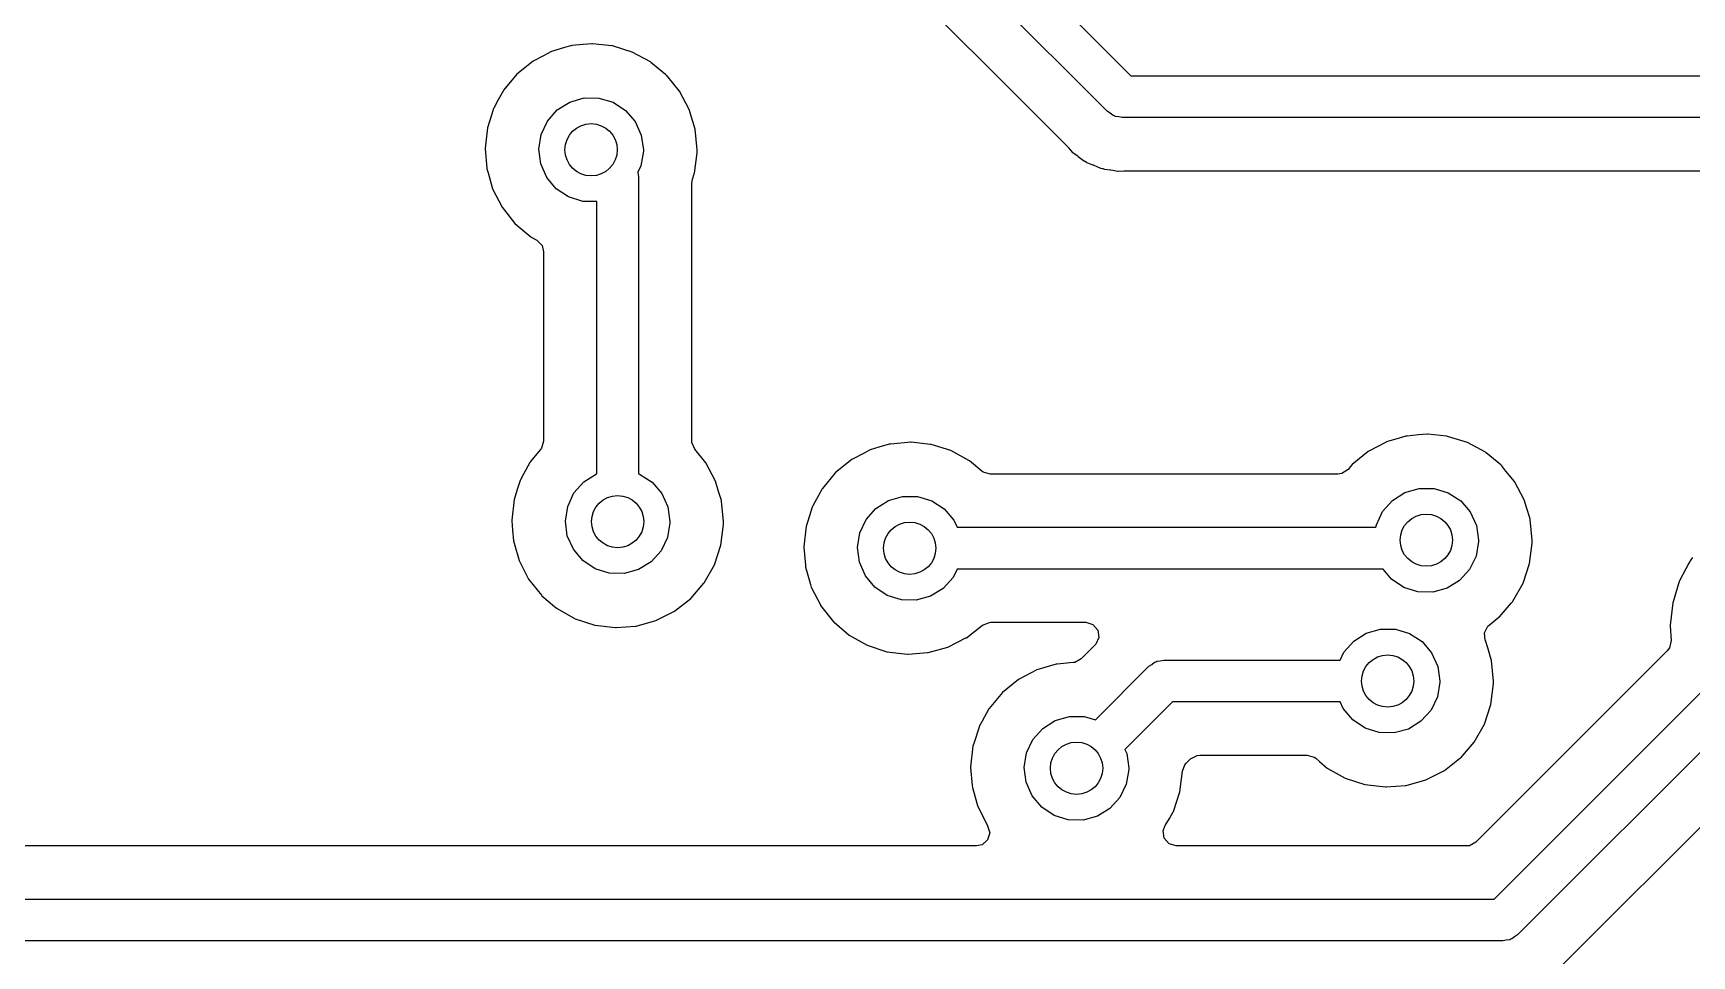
# Model space of a CAD drawing. Extents: x 41 to 172, y -238 to -26.
# Drawn here: x 135.63 to 151.5, y -70.7 to -61.88 of the extents above; entities that cross this region are included whole.
import ezdxf

# ---------------------------------------------------------------- set-up
doc = ezdxf.new("R2010")
doc.units = 0
doc.layers.add('BLACK', color=7, linetype='CONTINUOUS')

msp = doc.modelspace()

# ---------------------------------------------------------------- linework, layer by layer
at = {"layer": 'BLACK', "linetype": 'CONTINUOUS'}
for p, q in [((144.667, -60.8186), (146.133, -62.284)), ((145.909, -62.6254), (144.443, -61.16)), ((144.269, -61.7054), (144.924, -62.3596)), ((140.706, -62.0183), (140.59, -62.0524)), ((140.774, -61.9983), (140.706, -62.0183)), ((140.78, -61.9966), (140.774, -61.9983)), ((140.774, -61.9983), (140.774, -61.9983)), ((140.786, -61.996), (140.78, -61.9966)), ((140.895, -61.9862), (140.786, -61.996)), ((140.786, -61.996), (140.786, -61.996)), ((140.977, -61.9786), (140.895, -61.9862)), ((140.983, -61.9793), (140.977, -61.9786)), ((141.168, -61.9987), (140.983, -61.9793)), ((140.983, -61.9793), (140.983, -61.9793)), ((141.174, -61.9993), (141.168, -61.9987)), ((141.168, -61.9987), (141.168, -61.9987)), ((141.363, -62.0578), (141.174, -61.9993)), ((140.415, -62.144), (140.261, -62.268)), ((140.514, -62.0924), (140.415, -62.144)), ((140.585, -62.0553), (140.514, -62.0924)), ((140.59, -62.0524), (140.585, -62.0553)), ((140.585, -62.0553), (140.585, -62.0553)), ((141.537, -62.1519), (141.363, -62.0578)), ((141.541, -62.1558), (141.537, -62.1519)), ((141.683, -62.2727), (141.541, -62.1558)), ((141.541, -62.1558), (141.541, -62.1558)), ((140.261, -62.268), (140.134, -62.4195)), ((141.689, -62.2779), (141.683, -62.2727)), ((141.693, -62.2827), (141.689, -62.2779)), ((141.706, -62.2991), (141.693, -62.2827)), ((141.693, -62.2827), (141.693, -62.2827)), ((141.814, -62.4312), (141.706, -62.2991)), ((146.133, -62.284), (156.011, -62.284)), ((140.081, -62.5158), (140.039, -62.5928)), ((140.131, -62.4249), (140.081, -62.5158)), ((140.134, -62.4195), (140.131, -62.4249)), ((140.131, -62.4249), (140.131, -62.4249)), ((140.766, -62.5356), (140.902, -62.4966)), ((140.902, -62.4966), (141.044, -62.4975)), ((141.044, -62.4975), (141.18, -62.5381)), ((141.907, -62.6058), (141.814, -62.4312)), ((144.924, -62.3596), (145.529, -62.9645)), ((140.017, -62.6608), (139.979, -62.7813)), ((140.037, -62.5987), (140.017, -62.6608)), ((140.039, -62.5928), (140.037, -62.5987)), ((140.037, -62.5987), (140.037, -62.5987)), ((140.552, -62.7175), (140.646, -62.6112)), ((140.646, -62.6112), (140.766, -62.5356)), ((141.18, -62.5381), (141.299, -62.6152)), ((141.299, -62.6152), (141.391, -62.7226)), ((141.964, -62.7952), (141.907, -62.6058)), ((145.937, -62.6432), (145.909, -62.6254)), ((145.963, -62.6641), (145.937, -62.6432)), ((145.974, -62.6666), (145.963, -62.6641)), ((145.984, -62.6728), (145.974, -62.6666)), ((146.017, -62.6765), (145.984, -62.6728)), ((146.05, -62.684), (146.017, -62.6765)), ((139.979, -62.7813), (139.957, -62.9779)), ((140.492, -62.8458), (140.552, -62.7175)), ((141.391, -62.7226), (141.45, -62.8517)), ((141.983, -62.992), (141.964, -62.7952)), ((156.011, -62.684), (146.05, -62.684)), ((139.957, -62.9779), (139.957, -62.984)), ((139.957, -62.984), (139.973, -63.1685)), ((140.47, -62.9859), (140.492, -62.8458)), ((140.488, -63.1265), (140.47, -62.9859)), ((141.45, -62.8517), (141.47, -62.992)), ((141.47, -62.992), (141.47, -63.0042)), ((141.983, -63.0203), (141.983, -62.992)), ((145.529, -62.9645), (145.534, -62.9708)), ((145.534, -62.9708), (145.556, -62.9955)), ((140.546, -63.2562), (140.488, -63.1265)), ((141.446, -63.144), (141.416, -63.2069)), ((141.47, -63.0042), (141.446, -63.144)), ((141.958, -63.2165), (141.983, -63.0203)), ((145.556, -62.9955), (145.572, -63.0144)), ((145.572, -63.0144), (145.625, -63.0511)), ((145.625, -63.0511), (145.63, -63.055)), ((145.63, -63.055), (145.68, -63.0945)), ((145.68, -63.0945), (145.687, -63.0976)), ((145.687, -63.0976), (145.689, -63.099)), ((145.689, -63.099), (145.704, -63.1074)), ((145.704, -63.1074), (145.707, -63.1086)), ((145.707, -63.1086), (145.713, -63.113)), ((145.713, -63.113), (145.72, -63.1157)), ((145.72, -63.1157), (145.72, -63.1158)), ((145.72, -63.1158), (145.736, -63.1222)), ((145.736, -63.1222), (145.771, -63.1358)), ((145.771, -63.1358), (145.772, -63.1362)), ((145.772, -63.1362), (145.778, -63.1388)), ((145.778, -63.1388), (145.837, -63.165)), ((139.973, -63.1685), (139.973, -63.1749)), ((139.973, -63.1749), (139.984, -63.2132)), ((139.984, -63.2132), (140.015, -63.3191)), ((140.637, -63.3647), (140.546, -63.2562)), ((141.416, -63.2069), (141.417, -63.2134)), ((141.417, -63.2134), (141.424, -63.246)), ((141.424, -63.246), (141.424, -66.0912)), ((141.933, -63.3142), (141.939, -63.2744)), ((141.939, -63.2744), (141.956, -63.2224)), ((141.956, -63.2224), (141.958, -63.2165)), ((145.837, -63.165), (145.844, -63.1664)), ((145.844, -63.1664), (145.847, -63.1672)), ((145.847, -63.1672), (145.863, -63.1719)), ((145.863, -63.1719), (145.865, -63.1725)), ((145.865, -63.1725), (145.873, -63.1753)), ((145.873, -63.1753), (145.88, -63.1763)), ((145.88, -63.1763), (145.936, -63.1836)), ((145.936, -63.1836), (145.942, -63.1847)), ((145.942, -63.1847), (145.96, -63.188)), ((145.96, -63.188), (146.005, -63.1963)), ((146.005, -63.1963), (146.013, -63.1959)), ((146.013, -63.1959), (146.067, -63.1927)), ((146.013, -63.1959), (146.013, -63.1959)), ((146.067, -63.1927), (146.075, -63.1925)), ((146.075, -63.1925), (155.694, -63.1925)), ((140.015, -63.3191), (140.028, -63.365)), ((140.028, -63.365), (140.118, -63.541)), ((140.755, -63.4433), (140.637, -63.3647)), ((140.89, -63.4856), (140.755, -63.4433)), ((141.933, -64.5538), (141.933, -63.3142)), ((140.118, -63.541), (140.241, -63.696)), ((141.024, -63.488), (140.89, -63.4856)), ((141.024, -66.0904), (141.024, -63.488)), ((140.241, -63.696), (140.392, -63.8241)), ((140.392, -63.8241), (140.397, -63.8271)), ((140.397, -63.8271), (140.397, -63.8271)), ((140.397, -63.8271), (140.451, -63.8573)), ((140.451, -63.8573), (140.501, -63.908)), ((140.501, -63.908), (140.516, -63.9673)), ((140.516, -63.9673), (140.515, -64.8773)), ((141.932, -65.7761), (141.933, -64.5538)), ((140.515, -64.8773), (140.515, -65.7775)), ((140.495, -65.8456), (140.486, -65.8585)), ((140.515, -65.7775), (140.495, -65.8456)), ((141.933, -65.7903), (141.932, -65.7761)), ((141.961, -65.8558), (141.933, -65.7903)), ((143.724, -65.8373), (143.638, -65.8624)), ((143.822, -65.8083), (143.724, -65.8373)), ((143.828, -65.8066), (143.822, -65.8083)), ((143.822, -65.8083), (143.822, -65.8083)), ((143.834, -65.806), (143.828, -65.8066)), ((143.968, -65.7939), (143.834, -65.806)), ((143.834, -65.806), (143.834, -65.806)), ((144.025, -65.7886), (143.968, -65.7939)), ((144.031, -65.7893), (144.025, -65.7886)), ((144.216, -65.8087), (144.031, -65.7893)), ((144.031, -65.7893), (144.031, -65.7893)), ((144.222, -65.8093), (144.216, -65.8087)), ((144.216, -65.8087), (144.216, -65.8087)), ((144.411, -65.8678), (144.222, -65.8093)), ((148.496, -65.8293), (148.405, -65.8772)), ((148.575, -65.7884), (148.496, -65.8293)), ((148.58, -65.7855), (148.575, -65.7884)), ((148.575, -65.7884), (148.575, -65.7884)), ((148.7, -65.7504), (148.58, -65.7855)), ((148.764, -65.7314), (148.7, -65.7504)), ((148.77, -65.7297), (148.764, -65.7314)), ((148.764, -65.7314), (148.764, -65.7314)), ((148.776, -65.7291), (148.77, -65.7297)), ((148.884, -65.7193), (148.776, -65.7291)), ((148.776, -65.7291), (148.776, -65.7291)), ((148.967, -65.7118), (148.884, -65.7193)), ((148.973, -65.7124), (148.967, -65.7118)), ((149.157, -65.7318), (148.973, -65.7124)), ((148.973, -65.7124), (148.973, -65.7124)), ((149.164, -65.7324), (149.157, -65.7318)), ((149.157, -65.7318), (149.157, -65.7318)), ((149.353, -65.7909), (149.164, -65.7324)), ((149.526, -65.885), (149.353, -65.7909)), ((140.385, -65.9809), (140.323, -66.0939)), ((140.388, -65.9755), (140.385, -65.9809)), ((140.385, -65.9809), (140.385, -65.9809)), ((140.486, -65.8585), (140.388, -65.9755)), ((142.068, -65.9872), (141.961, -65.8558)), ((142.161, -66.1618), (142.068, -65.9872)), ((143.463, -65.954), (143.309, -66.078)), ((143.588, -65.8889), (143.463, -65.954)), ((143.633, -65.8653), (143.588, -65.8889)), ((143.638, -65.8624), (143.633, -65.8653)), ((143.633, -65.8653), (143.633, -65.8653)), ((144.585, -65.9619), (144.411, -65.8678)), ((144.589, -65.9658), (144.585, -65.9619)), ((144.709, -66.0646), (144.589, -65.9658)), ((144.589, -65.9658), (144.589, -65.9658)), ((148.251, -66.0011), (148.235, -66.0197)), ((148.405, -65.8772), (148.251, -66.0011)), ((149.531, -65.8889), (149.526, -65.885)), ((149.673, -66.0058), (149.531, -65.8889)), ((149.531, -65.8889), (149.531, -65.8889)), ((149.679, -66.0111), (149.673, -66.0058)), ((140.291, -66.1547), (140.267, -66.2295)), ((140.293, -66.1488), (140.291, -66.1547)), ((140.291, -66.1547), (140.291, -66.1547)), ((140.323, -66.0939), (140.293, -66.1488)), ((140.806, -66.2735), (140.9, -66.1672)), ((140.9, -66.1672), (141.02, -66.0916)), ((141.02, -66.0916), (141.024, -66.0904)), ((141.424, -66.0912), (141.434, -66.0941)), ((141.434, -66.0941), (141.553, -66.1712)), ((142.19, -66.2584), (142.161, -66.1618)), ((143.309, -66.078), (143.182, -66.2295)), ((144.721, -66.0735), (144.709, -66.0646)), ((144.789, -66.0935), (144.721, -66.0735)), ((148.115, -66.0935), (144.789, -66.0935)), ((148.152, -66.0878), (148.115, -66.0935)), ((148.211, -66.0485), (148.152, -66.0878)), ((148.235, -66.0197), (148.211, -66.0485)), ((149.683, -66.0158), (149.679, -66.0111)), ((149.722, -66.0641), (149.683, -66.0158)), ((149.683, -66.0158), (149.683, -66.0158)), ((149.804, -66.1643), (149.722, -66.0641)), ((149.897, -66.339), (149.804, -66.1643)), ((140.267, -66.2295), (140.233, -66.3373)), ((140.746, -66.4018), (140.806, -66.2735)), ((141.553, -66.1712), (141.645, -66.2786)), ((141.645, -66.2786), (141.704, -66.4077)), ((142.216, -66.3449), (142.19, -66.2584)), ((143.179, -66.2349), (143.11, -66.361)), ((143.182, -66.2295), (143.179, -66.2349)), ((143.179, -66.2349), (143.179, -66.2349)), ((143.814, -66.3456), (143.95, -66.3066)), ((143.95, -66.3066), (144.092, -66.3075)), ((144.092, -66.3075), (144.228, -66.3481)), ((148.636, -66.3444), (148.756, -66.2687)), ((148.756, -66.2687), (148.892, -66.2298)), ((148.892, -66.2298), (149.034, -66.2306)), ((149.034, -66.2306), (149.17, -66.2712)), ((149.17, -66.2712), (149.289, -66.3483)), ((140.233, -66.3373), (140.211, -66.5339)), ((140.724, -66.5419), (140.746, -66.4018)), ((141.704, -66.4077), (141.724, -66.548)), ((142.218, -66.3512), (142.216, -66.3449)), ((142.237, -66.548), (142.218, -66.3512)), ((143.085, -66.4087), (143.029, -66.5854)), ((143.087, -66.4028), (143.085, -66.4087)), ((143.085, -66.4087), (143.085, -66.4087)), ((143.11, -66.361), (143.087, -66.4028)), ((143.6, -66.5275), (143.694, -66.4212)), ((143.694, -66.4212), (143.814, -66.3456)), ((144.228, -66.3481), (144.347, -66.4252)), ((144.347, -66.4252), (144.439, -66.5326)), ((148.482, -66.5789), (148.542, -66.4506)), ((148.542, -66.4506), (148.636, -66.3444)), ((149.289, -66.3483), (149.381, -66.4557)), ((149.381, -66.4557), (149.44, -66.5848)), ((149.922, -66.4219), (149.897, -66.339)), ((149.949, -66.511), (149.922, -66.4219)), ((140.211, -66.5339), (140.211, -66.54)), ((140.211, -66.54), (140.219, -66.631)), ((140.219, -66.631), (140.227, -66.7309)), ((140.742, -66.6825), (140.724, -66.5419)), ((141.724, -66.5602), (141.7, -66.7)), ((141.724, -66.548), (141.724, -66.5602)), ((142.212, -66.7725), (142.237, -66.5763)), ((142.237, -66.5763), (142.237, -66.548)), ((143.027, -66.5913), (143.005, -66.7879)), ((143.029, -66.5854), (143.027, -66.5913)), ((143.54, -66.6558), (143.6, -66.5275)), ((144.439, -66.5326), (144.471, -66.602)), ((144.471, -66.602), (148.478, -66.602)), ((148.478, -66.602), (148.482, -66.5789)), ((149.44, -66.5848), (149.46, -66.7251)), ((149.954, -66.5283), (149.949, -66.511)), ((149.973, -66.7251), (149.954, -66.5283)), ((140.227, -66.7309), (140.24, -66.7758)), ((140.24, -66.7758), (140.275, -66.8984)), ((140.8, -66.8122), (140.742, -66.6825)), ((141.7, -66.7), (141.639, -66.8276)), ((142.15, -66.9602), (142.212, -66.7725)), ((143.005, -66.7879), (143.005, -66.794)), ((143.005, -66.794), (143.02, -66.9655)), ((143.518, -66.7959), (143.54, -66.6558)), ((143.536, -66.9365), (143.518, -66.7959)), ((149.46, -66.7373), (149.436, -66.8771)), ((149.46, -66.7251), (149.46, -66.7373)), ((149.948, -66.9496), (149.973, -66.7534)), ((149.973, -66.7534), (149.973, -66.7251)), ((140.275, -66.8984), (140.282, -66.921)), ((140.282, -66.921), (140.285, -66.9265)), ((140.285, -66.9265), (140.349, -67.0524)), ((140.891, -66.9207), (140.8, -66.8122)), ((141.009, -66.9993), (140.891, -66.9207)), ((141.543, -66.9327), (141.423, -67.0069)), ((141.639, -66.8276), (141.543, -66.9327)), ((142.052, -67.1321), (142.15, -66.9602)), ((143.594, -67.0662), (143.536, -66.9365)), ((149.436, -66.8771), (149.374, -67.0047)), ((149.886, -67.1373), (149.948, -66.9496)), ((151.472, -66.9443), (151.382, -67.1152)), ((151.48, -66.9278), (151.472, -66.9443)), ((151.483, -66.9227), (151.48, -66.9278)), ((151.507, -66.8918), (151.483, -66.9227)), ((140.349, -67.0524), (140.372, -67.097)), ((140.372, -67.097), (140.495, -67.252)), ((141.144, -67.0416), (141.009, -66.9993)), ((141.286, -67.0442), (141.144, -67.0416)), ((141.423, -67.0069), (141.286, -67.0442)), ((143.02, -66.9655), (143.021, -66.9849)), ((143.021, -66.9849), (143.036, -67.038)), ((143.036, -67.038), (143.068, -67.1496)), ((143.685, -67.1747), (143.594, -67.0662)), ((144.433, -67.0816), (144.337, -67.1867)), ((144.471, -67.002), (144.433, -67.0816)), ((148.546, -67.002), (144.471, -67.002)), ((148.627, -67.0979), (148.546, -67.002)), ((148.745, -67.1764), (148.627, -67.0979)), ((149.279, -67.1098), (149.158, -67.184)), ((149.374, -67.0047), (149.279, -67.1098)), ((151.382, -67.1152), (151.38, -67.1207)), ((140.495, -67.252), (140.5, -67.2559)), ((140.5, -67.2559), (140.5, -67.2559)), ((140.5, -67.2559), (140.62, -67.3579)), ((141.923, -67.2819), (142.048, -67.1373)), ((142.048, -67.1368), (142.052, -67.1321)), ((142.048, -67.1373), (142.048, -67.1368)), ((142.048, -67.1368), (142.048, -67.1368)), ((143.068, -67.1496), (143.076, -67.175)), ((143.076, -67.175), (143.079, -67.1805)), ((143.079, -67.1805), (143.163, -67.3441)), ((143.803, -67.2533), (143.685, -67.1747)), ((143.938, -67.2956), (143.803, -67.2533)), ((144.217, -67.2609), (144.08, -67.2982)), ((144.337, -67.1867), (144.217, -67.2609)), ((148.88, -67.2187), (148.745, -67.1764)), ((149.022, -67.2213), (148.88, -67.2187)), ((149.158, -67.184), (149.022, -67.2213)), ((149.788, -67.3093), (149.886, -67.1373)), ((151.38, -67.1207), (151.32, -67.3139)), ((140.62, -67.3579), (140.646, -67.3801)), ((140.646, -67.3801), (140.818, -67.4766)), ((141.596, -67.49), (141.761, -67.4064)), ((141.761, -67.4064), (141.767, -67.4036)), ((141.761, -67.4064), (141.761, -67.4064)), ((141.767, -67.4036), (141.923, -67.2819)), ((143.163, -67.3441), (143.166, -67.351)), ((143.166, -67.351), (143.289, -67.506)), ((144.08, -67.2982), (143.938, -67.2956)), ((149.659, -67.459), (149.776, -67.3229)), ((149.776, -67.3229), (149.784, -67.3139)), ((149.784, -67.3139), (149.788, -67.3093)), ((149.784, -67.3139), (149.784, -67.3139)), ((151.317, -67.3229), (151.292, -67.5389)), ((151.32, -67.3139), (151.317, -67.3229)), ((140.818, -67.4766), (141.006, -67.5377)), ((141.006, -67.5377), (141.203, -67.5612)), ((141.203, -67.5612), (141.209, -67.5607)), ((141.209, -67.5607), (141.394, -67.5465)), ((141.209, -67.5607), (141.209, -67.5607)), ((141.394, -67.5465), (141.4, -67.546)), ((141.394, -67.5465), (141.394, -67.5465)), ((141.4, -67.546), (141.59, -67.4928)), ((141.59, -67.4928), (141.596, -67.49)), ((141.596, -67.49), (141.596, -67.49)), ((143.289, -67.506), (143.294, -67.5099)), ((143.294, -67.5099), (143.294, -67.5099)), ((143.294, -67.5099), (143.412, -67.6103)), ((144.561, -67.6576), (144.715, -67.5372)), ((144.715, -67.5372), (144.781, -67.511)), ((144.781, -67.511), (144.793, -67.5105)), ((144.793, -67.5105), (145.703, -67.5105)), ((145.703, -67.5105), (145.771, -67.5305)), ((145.771, -67.5305), (145.818, -67.5842)), ((145.818, -67.5842), (145.828, -67.6544)), ((148.386, -67.6156), (148.522, -67.5766)), ((148.522, -67.5766), (148.664, -67.5775)), ((148.664, -67.5775), (148.8, -67.6181)), ((149.517, -67.6103), (149.549, -67.5469)), ((149.549, -67.5469), (149.563, -67.5336)), ((149.563, -67.5336), (149.654, -67.4628)), ((149.654, -67.4628), (149.659, -67.459)), ((151.292, -67.5389), (151.292, -67.5447)), ((151.292, -67.5447), (151.301, -67.6859)), ((143.412, -67.6103), (143.44, -67.6341)), ((143.44, -67.6341), (143.612, -67.7306)), ((143.612, -67.7306), (143.8, -67.7917)), ((144.194, -67.8), (144.384, -67.7468)), ((144.384, -67.7468), (144.39, -67.744)), ((144.39, -67.744), (144.555, -67.6604)), ((144.39, -67.744), (144.39, -67.744)), ((144.555, -67.6604), (144.561, -67.6576)), ((144.555, -67.6604), (144.555, -67.6604)), ((145.792, -67.7256), (145.658, -67.86)), ((145.799, -67.719), (145.792, -67.7256)), ((145.828, -67.6544), (145.799, -67.719)), ((148.172, -67.7975), (148.266, -67.6912)), ((148.266, -67.6912), (148.386, -67.6156)), ((148.8, -67.6181), (148.919, -67.6952)), ((148.919, -67.6952), (149.011, -67.8026)), ((149.524, -67.6808), (149.517, -67.6103)), ((149.527, -67.6858), (149.524, -67.6808)), ((149.548, -67.7551), (149.527, -67.6858)), ((151.301, -67.6859), (151.286, -67.7551)), ((143.8, -67.7917), (143.997, -67.8152)), ((143.997, -67.8152), (144.003, -67.8147)), ((144.003, -67.8147), (144.188, -67.8005)), ((144.003, -67.8147), (144.003, -67.8147)), ((144.188, -67.8005), (144.194, -67.8)), ((144.188, -67.8005), (144.188, -67.8005)), ((145.418, -67.9123), (145.32, -67.9411)), ((145.424, -67.9106), (145.418, -67.9123)), ((145.418, -67.9123), (145.418, -67.9123)), ((145.43, -67.91), (145.424, -67.9106)), ((145.58, -67.8963), (145.43, -67.91)), ((145.43, -67.91), (145.43, -67.91)), ((145.596, -67.894), (145.58, -67.8963)), ((145.658, -67.86), (145.596, -67.894)), ((146.307, -67.9303), (146.335, -67.9126)), ((146.335, -67.9126), (146.361, -67.8918)), ((146.361, -67.8918), (146.372, -67.8892)), ((146.372, -67.8892), (146.382, -67.8831)), ((146.382, -67.8831), (146.415, -67.8794)), ((146.415, -67.8794), (146.448, -67.872)), ((146.448, -67.872), (148.137, -67.872)), ((148.137, -67.872), (148.172, -67.7975)), ((149.011, -67.8026), (149.07, -67.9317)), ((151.265, -67.7832), (149.435, -69.6126)), ((149.581, -67.866), (149.548, -67.7551)), ((149.584, -67.8752), (149.581, -67.866)), ((149.603, -68.072), (149.584, -67.8752)), ((149.609, -70.158), (151.883, -67.8837)), ((151.286, -67.7551), (151.265, -67.7832)), ((145.059, -68.058), (144.905, -68.182)), ((145.18, -67.9947), (145.059, -68.058)), ((145.229, -67.9693), (145.18, -67.9947)), ((145.234, -67.9664), (145.229, -67.9693)), ((145.229, -67.9693), (145.229, -67.9693)), ((145.32, -67.9411), (145.234, -67.9664)), ((145.794, -68.4432), (146.307, -67.9303)), ((149.07, -67.9317), (149.09, -68.072)), ((144.905, -68.182), (144.778, -68.3335)), ((149.066, -68.224), (149.005, -68.3516)), ((149.09, -68.0842), (149.066, -68.224)), ((149.09, -68.072), (149.09, -68.0842)), ((149.578, -68.2965), (149.603, -68.1003)), ((149.603, -68.1003), (149.603, -68.072)), ((152.169, -68.1637), (149.833, -70.4997)), ((144.775, -68.3389), (144.711, -68.4559)), ((144.778, -68.3335), (144.775, -68.3389)), ((144.775, -68.3389), (144.775, -68.3389)), ((146.531, -68.272), (146.076, -68.7267)), ((148.137, -68.272), (146.531, -68.272)), ((148.166, -68.3362), (148.137, -68.272)), ((148.257, -68.4447), (148.166, -68.3362)), ((149.005, -68.3516), (148.909, -68.4567)), ((149.516, -68.4842), (149.578, -68.2965)), ((144.681, -68.5127), (144.634, -68.6608)), ((144.683, -68.5068), (144.681, -68.5127)), ((144.681, -68.5127), (144.681, -68.5127)), ((144.711, -68.4559), (144.683, -68.5068)), ((145.196, -68.6315), (145.29, -68.5252)), ((145.29, -68.5252), (145.41, -68.4496)), ((145.41, -68.4496), (145.546, -68.4106)), ((145.546, -68.4106), (145.688, -68.4115)), ((145.688, -68.4115), (145.794, -68.4432)), ((148.375, -68.5233), (148.257, -68.4447)), ((148.51, -68.5656), (148.375, -68.5233)), ((148.789, -68.5309), (148.652, -68.5682)), ((148.909, -68.4567), (148.789, -68.5309)), ((149.418, -68.6561), (149.516, -68.4842)), ((144.623, -68.6953), (144.601, -68.8919)), ((144.634, -68.6608), (144.623, -68.6953)), ((145.136, -68.7598), (145.196, -68.6315)), ((148.652, -68.5682), (148.51, -68.5656)), ((149.289, -68.8059), (149.418, -68.6561)), ((145.114, -68.8999), (145.136, -68.7598)), ((146.076, -68.7267), (146.094, -68.7657)), ((146.094, -68.7657), (146.114, -68.906)), ((146.651, -68.8727), (146.663, -68.8589)), ((146.663, -68.8589), (146.705, -68.8174)), ((146.705, -68.8174), (146.767, -68.7834)), ((146.767, -68.7834), (146.794, -68.7805)), ((146.794, -68.7805), (147.82, -68.7805)), ((147.82, -68.7805), (147.888, -68.8005)), ((147.888, -68.8005), (147.902, -68.8105)), ((147.902, -68.8105), (147.939, -68.8421)), ((147.939, -68.8421), (148.012, -68.9041)), ((149.133, -68.9276), (149.279, -68.8139)), ((149.279, -68.8139), (149.284, -68.8097)), ((149.284, -68.8097), (149.289, -68.8059)), ((150.21, -70.8416), (152.265, -68.7866)), ((144.601, -68.8919), (144.601, -68.898)), ((144.601, -68.898), (144.616, -69.07)), ((145.132, -69.0405), (145.114, -68.8999)), ((146.114, -68.9182), (146.09, -69.058)), ((146.114, -68.906), (146.114, -68.9182)), ((146.602, -69.1305), (146.627, -68.9343)), ((146.627, -68.9343), (146.628, -68.9345)), ((146.628, -68.9345), (146.651, -68.8727)), ((148.012, -68.9041), (148.184, -69.0006)), ((148.184, -69.0006), (148.372, -69.0617)), ((148.766, -69.07), (148.956, -69.0168)), ((148.956, -69.0168), (148.962, -69.014)), ((148.962, -69.014), (149.127, -68.9304)), ((148.962, -69.014), (148.962, -69.014)), ((149.127, -68.9304), (149.133, -68.9276)), ((149.127, -68.9304), (149.127, -68.9304)), ((144.616, -69.07), (144.617, -69.0889)), ((144.617, -69.0889), (144.627, -69.1244)), ((144.627, -69.1244), (144.667, -69.2638)), ((145.19, -69.1702), (145.132, -69.0405)), ((145.281, -69.2787), (145.19, -69.1702)), ((146.09, -69.058), (146.029, -69.1856)), ((146.54, -69.3182), (146.602, -69.1305)), ((148.372, -69.0617), (148.569, -69.0852)), ((148.569, -69.0852), (148.575, -69.0847)), ((148.575, -69.0847), (148.76, -69.0705)), ((148.575, -69.0847), (148.575, -69.0847)), ((148.76, -69.0705), (148.766, -69.07)), ((148.76, -69.0705), (148.76, -69.0705)), ((144.667, -69.2638), (144.672, -69.279)), ((144.672, -69.279), (144.762, -69.455)), ((145.399, -69.3573), (145.281, -69.2787)), ((145.933, -69.2907), (145.813, -69.3649)), ((146.029, -69.1856), (145.933, -69.2907)), ((146.502, -69.3852), (146.537, -69.3235)), ((146.537, -69.3235), (146.54, -69.3182)), ((146.537, -69.3235), (146.537, -69.3235)), ((144.762, -69.455), (144.763, -69.4566)), ((144.763, -69.4566), (144.783, -69.5233)), ((145.534, -69.3996), (145.399, -69.3573)), ((145.676, -69.4022), (145.534, -69.3996)), ((145.813, -69.3649), (145.676, -69.4022)), ((146.443, -69.5056), (146.458, -69.4613)), ((146.458, -69.4613), (146.462, -69.4552)), ((146.462, -69.4552), (146.502, -69.3852)), ((144.657, -69.6495), (114.223, -69.6495)), ((144.71, -69.638), (144.657, -69.6495)), ((144.763, -69.5915), (144.71, -69.638)), ((144.783, -69.5233), (144.763, -69.5915)), ((146.453, -69.5758), (146.443, -69.5056)), ((146.5, -69.6295), (146.453, -69.5758)), ((146.568, -69.6495), (146.5, -69.6295)), ((149.346, -69.6495), (146.568, -69.6495)), ((149.373, -69.6466), (149.346, -69.6495)), ((149.435, -69.6126), (149.373, -69.6466)), ((113.961, -70.158), (149.609, -70.158)), ((149.692, -70.558), (113.877, -70.558)), ((149.725, -70.5506), (149.692, -70.558)), ((149.758, -70.5469), (149.725, -70.5506)), ((149.768, -70.5408), (149.758, -70.5469)), ((149.779, -70.5382), (149.768, -70.5408)), ((149.805, -70.5174), (149.779, -70.5382)), ((149.833, -70.4997), (149.805, -70.5174))]:
    msp.add_line(p, q, dxfattribs=at)
at = {"layer": 'BLACK'}
for centre in [(140.97, -62.992), (141.224, -66.548), (148.96, -66.7251), (144.018, -66.802), (148.59, -68.072), (145.614, -68.906)]:
    msp.add_circle(centre, 0.25, dxfattribs=at)

doc.saveas('drawing.dxf')
